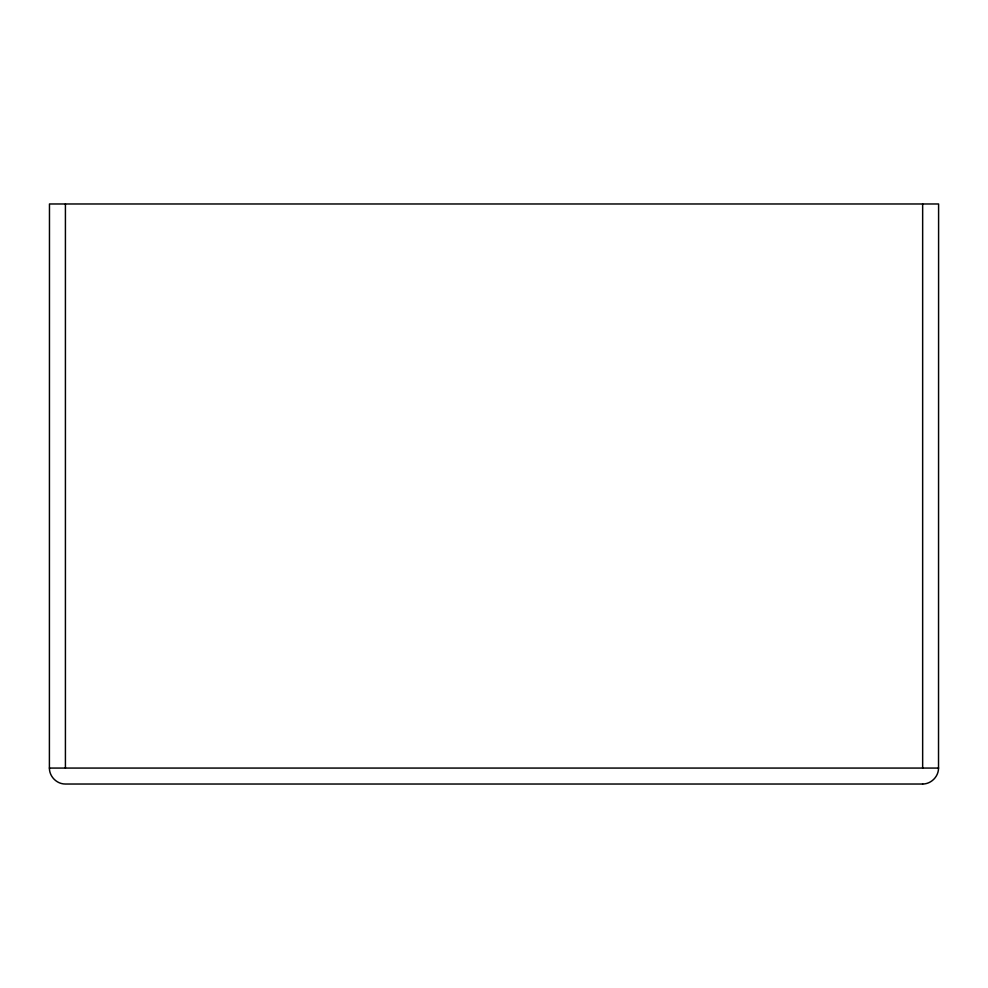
<?xml version="1.0" encoding="UTF-8"?>
<svg xmlns="http://www.w3.org/2000/svg" width="988" height="988" viewBox="0 0 988 988"><rect width="100%" height="100%" fill="white"/><g stroke="black" fill="none" stroke-linecap="round" stroke-linejoin="round"><path stroke-width="1.48" d="M922.656 784.027L65.344 784.027C56.81 784.077 49.351 776.617 49.4 768.071L49.474 203.973L938.6 203.973L938.526 768.071C938.588 776.617 931.116 784.077 922.582 784.027M49.4 768.071L938.6 768.071M922.656 203.973L922.656 768.071M65.418 203.973L65.418 768.071"/></g></svg>
